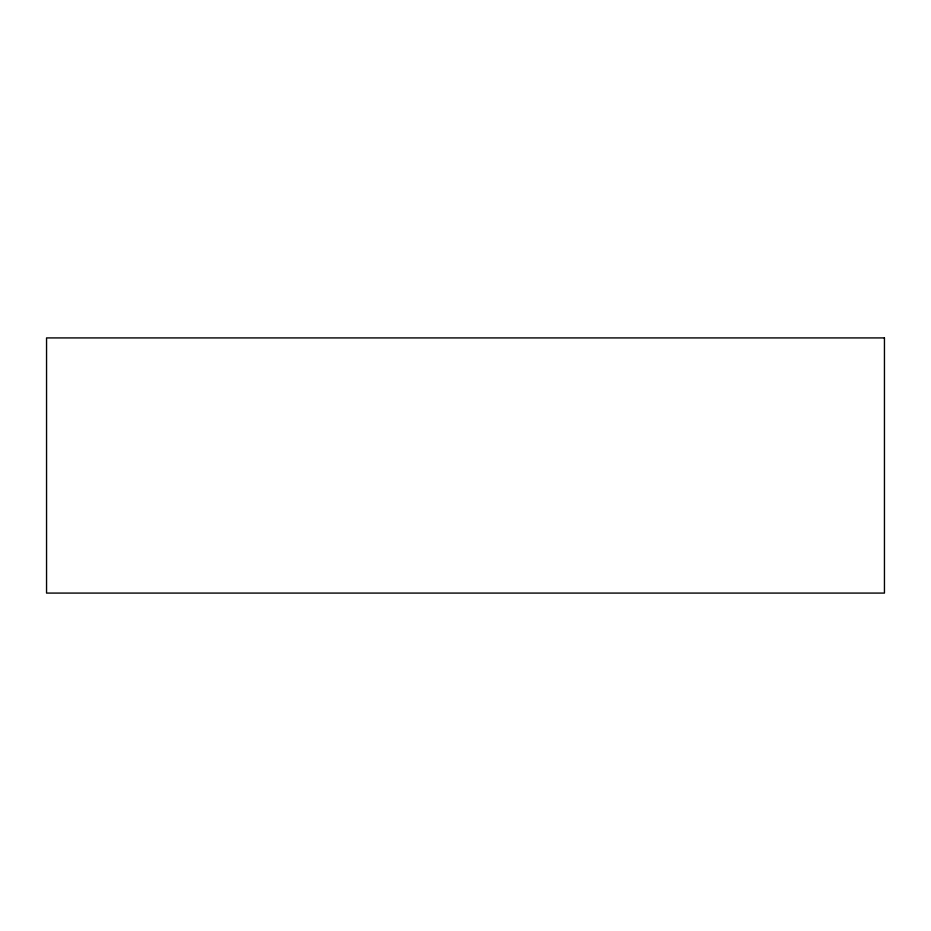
<?xml version="1.0" encoding="UTF-8"?>
<svg xmlns="http://www.w3.org/2000/svg" width="931" height="931" viewBox="0 0 931 931"><rect width="100%" height="100%" fill="white"/><g stroke="black" fill="none" stroke-linecap="round" stroke-linejoin="round"><path stroke-width="1.4" d="M884.45 337.918L46.55 337.918L46.55 593.082L884.45 593.082L884.45 337.918"/></g></svg>
